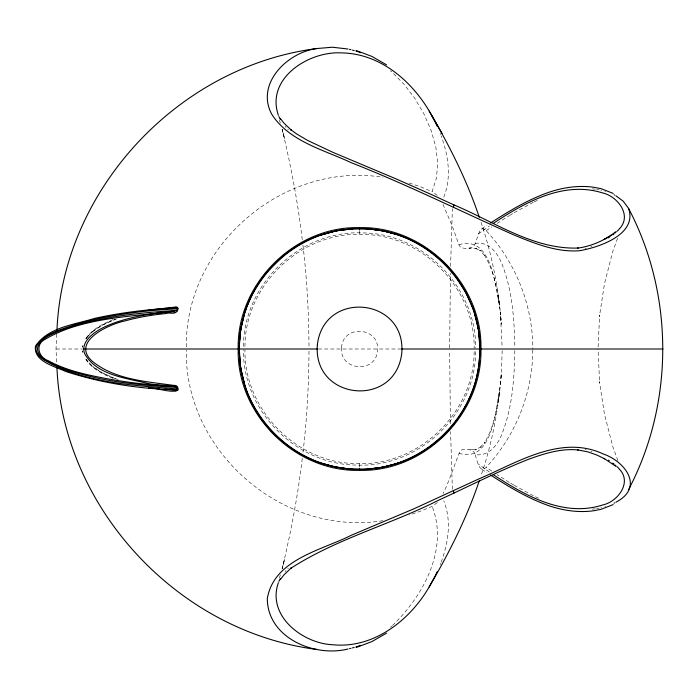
<?xml version="1.0" encoding="UTF-8"?>
<svg xmlns="http://www.w3.org/2000/svg" width="698" height="698" viewBox="0 0 698 698"><rect width="100%" height="100%" fill="white"/><g stroke="black" fill="none" stroke-linecap="round" stroke-linejoin="round"><path stroke-width="0.52" stroke-dasharray="3.49 2.62" d="M449.652 348.014L450.437 273.267M502.15 350.553L501.539 370.586L499.838 389.92C496.636 419.044 490.476 447.924 481.027 475.67M514.836 350.553C514.365 378.429 512.402 407.047 502.237 433.275C498.102 444.547 488.801 456.963 475.181 454.546C474.448 450.925 470.461 449.495 467.171 449.303C464.772 449.163 461.954 449.233 460.13 451.03C454.171 464.999 449.948 479.971 442.994 493.617M308.996 351.164C308.76 385.532 306.963 419.917 302.784 454.04M450.585 266.392L452.356 208.667M243.489 346.391C243.419 284.365 300.219 230.061 362.166 232.931C422.909 232.94 476.594 287.384 475.626 348.127M244.963 346.417C244.893 285.185 300.969 231.57 362.14 234.406C422.107 234.406 475.111 288.161 474.151 348.136M474.151 351.583C474.221 412.815 418.146 466.43 356.983 463.594C297.016 463.594 244.003 409.839 244.963 349.864M475.626 351.609C475.696 413.635 418.905 467.939 356.948 465.069C296.205 465.06 242.52 410.616 243.489 349.873M186.357 346.862C184.918 245.862 283.266 161.186 382.923 177.301M532.792 350.03C532.644 393.166 515.595 435.805 486.166 467.311C479.064 474.544 476.734 458.665 475.181 454.546M598.116 346.88L599.634 315.068L599.434 316.334L604.468 283.72L612.861 251.201L617.922 237.329M56.756 334.124L56.006 349L56.756 363.876M501.016 378.176L501.347 373.622L500.326 385.54M302.251 458.368C297.967 495.528 290.857 532.304 282.193 568.669L284.662 559.142L282.062 568.565M458.961 453.281C494.332 464.091 495.903 403.645 500.466 384.982M499.035 396.333C496.313 412.579 492.945 429.279 484.089 443.431L484.988 442.087L479.587 447.846L481.306 446.86L474.745 449.922L476.978 449.538L469.091 449.695L470.382 449.905M82.87 345.676L82.634 347.185L82.879 345.728M442.994 204.383L452.103 225.724L459.293 245.626L461.003 247.677L466.875 248.724L472.799 246.97L474.753 244.658L480.154 229.947L483.042 228.516L486.166 230.689C515.857 262.448 532.853 305.523 532.836 349M279.462 577.988L280.326 574.847M441.101 562.16C448.404 542.765 451.702 520.534 443.771 500.798M443.771 197.202C451.702 177.467 448.404 155.235 441.101 135.84M440.168 564.612L440.639 563.391M437.323 195.396L432.106 191.636L436.451 178.121L437.707 163L435.805 146.859L431.094 130.334L423.922 113.879L414.734 98.261L404.081 84.336L392.433 72.505M85.906 338.451C92.328 329.028 103.025 323.706 113.285 319.492M85.933 338.888L87.233 336.986L86.002 338.766M86.028 338.539L86.473 337.911M86.7 337.605L92.293 331.812M285.089 571.741L286.119 570.563M87.704 336.497C95.591 327.292 107.169 322.441 118.267 318.323M437.323 502.604L432.106 506.364L420.24 511.311L409.063 515.019M287.768 568.818L288.344 568.242M392.433 625.495C423.049 596.362 448.962 549.003 432.106 506.364M391.761 626.089L390.418 627.249M92.808 331.384L102.859 324.875L115.318 319.387M478.331 233.9L489.359 226.047M486.166 230.689L491.732 226.955M481.733 228.708L486.968 225.262M497.098 223.395L509.252 215.638M509.697 215.368L513.667 212.969M514.112 212.698L533.298 202.289M534.188 201.853L538.603 199.794M590.883 246.682L591.983 246.281M458.961 244.719C491.907 234.886 494.873 285.665 499.48 305.201M604.808 506.827L605.585 506.591M585.029 248.497L586.241 248.165M600.812 507.839L601.632 507.655M599.146 508.179L596.589 508.624M470.382 248.095L469.091 248.305L476.978 248.462L474.745 248.078L481.306 251.14L479.587 250.154L484.988 255.913L484.089 254.569C494.803 272.098 497.988 292.942 500.466 313.018M595.185 508.825L592.323 509.147M382.923 520.699C282.838 536.893 184.307 451.466 186.314 350.073M475.181 243.454C489.045 241.002 498.328 253.828 502.464 265.275C512.402 291.371 514.382 319.763 514.836 347.447M56.241 349L82.538 349M318.375 349L400.739 349M592.323 188.853L595.185 189.175M596.589 189.376L599.146 189.821M600.812 190.161L601.632 190.345M585.029 449.503L586.241 449.835M604.808 191.173L605.585 191.409M409.063 182.981L420.24 186.689L432.106 191.636M590.883 451.318L591.983 451.719M115.318 378.613L102.859 373.125L92.808 366.616M118.267 379.677C107.169 375.559 95.591 370.708 87.704 361.503M113.285 378.508C103.025 374.294 92.328 368.972 85.906 359.549M538.603 498.206L534.188 496.147M533.298 495.711L514.112 485.302M513.667 485.031L509.697 482.632M509.252 482.362L497.098 474.605M481.733 469.292L486.968 472.738M491.732 471.045L486.166 467.311M489.359 471.953L478.331 464.1M92.293 366.188L86.7 360.395M390.418 70.751L391.761 71.911M287.768 129.182L288.344 129.758M286.119 127.437L285.089 126.259M86.473 360.089L86.028 359.461M86.002 359.234L87.233 361.014L85.933 359.112M440.168 133.388L440.639 134.609M617.922 460.671L612.861 446.799L604.468 414.28L599.434 381.666L599.634 382.932L598.02 349M481.027 222.33C490.31 249.614 496.453 277.996 499.663 306.64L500.623 315.4M279.462 120.012L280.326 123.153M282.062 129.435L284.662 138.858L282.193 129.331C290.857 165.696 297.967 202.472 302.251 239.632M82.879 352.272L82.652 350.858L82.87 352.324M499.035 301.667L498.006 295.35L499.663 306.64M302.915 245.042C307.05 279.165 308.786 313.55 309.013 347.918M500.763 316.883L501.347 324.378L500.326 312.46L502.15 347.447M500.885 318.375L501.016 319.867M452.356 489.333L450.585 431.608M450.419 423.756L449.652 350.972M359.557 230.384L359.557 234.406M359.557 463.594L359.557 467.616M341.549 347.683C339.359 371.118 376.327 373.823 377.566 350.317C379.756 326.882 342.797 324.177 341.549 347.683M499.663 391.36L498.006 402.65L499.663 391.36"/><path stroke-width="1.05" d="M177.981 389.746C178.095 388.856 177.754 386.465 176.358 385.776C147.993 381.588 115.589 380.262 92.258 361.241C70.219 341.488 109.778 323.959 124.68 321.01C138.396 317.119 152.522 314.859 166.7 313.446C167.441 312.172 176.69 314.615 174.343 311.727C153.892 312.948 133.196 316.203 113.765 323.087C104.761 326.498 95.574 330.66 88.864 337.797C84.929 341.872 82.242 348.093 84.633 353.633C96.403 375.079 125.788 377.976 146.833 383.228C156.326 385.505 166.333 384.816 175.826 386.779C176.201 386.928 176.577 387.102 176.856 387.407M238.201 349C236.526 284.147 294.652 225.908 359.557 227.644C424.41 225.969 482.65 284.095 480.922 349C482.588 413.853 424.471 472.092 359.557 470.356C294.704 472.031 236.465 413.905 238.201 349L83.725 349M239.152 346.199L240.286 365.743L244.693 385.209M479.875 354.505C480.521 340.467 478.68 326.324 474.465 312.922M239.126 347.621L240.487 330.869L244.265 314.17M479.971 351.757L479.988 350.379M56.922 330.939C62.541 190.249 177.746 66.153 317.189 48.502L332.44 47.228L348.075 49.026M239.239 343.495L240.889 328.444L244.693 312.791M479.875 354.505L478.671 366.843L476.437 378.054M177.754 307.766C177.467 307.347 176.978 307.111 176.489 307.033C173.497 309.135 167.25 307.809 163.175 308.638C140.045 310.357 116.967 313.393 94.326 318.471C74.328 324.727 47.892 327.249 35.45 346.182C33.495 361.59 54.95 366.389 65.56 371.415C101.419 383.115 139.687 389.109 177.179 389.728M478.671 366.843L478.863 365.473M177.973 389.013C132.725 385.366 83.568 383.036 43.337 359.522C38.992 356.582 33.792 350.946 36.872 345.344C45.649 332.789 62.288 329.247 75.881 324.326C96.437 318.279 117.63 314.615 138.876 312.006C151.754 310.401 165.478 309.467 178.007 308.769C178.034 308.525 177.999 308.376 177.981 308.254M477.423 373.779L477.711 372.348M177.641 387.46C135.15 384.947 91.194 380.995 51.748 363.771C45.44 360.43 35.537 355.02 37.884 346.33C41.941 337.527 52.132 334.054 60.421 330.407C97.703 316.936 137.654 312.835 176.987 310.401L177.327 308.839M174.727 312.774L177.1 311.587L177.973 308.987M476.437 378.054C470.435 402.458 456.518 424.812 437.288 440.996M244.649 312.922L246.551 307.356M245.094 311.535L246.036 308.769M479.308 480.686C466.883 517.942 448.962 553.148 429.157 586.974C409.839 620.426 373.561 648.721 333.094 644.769C302.897 643.731 266.496 615.88 278.406 582.664M453.395 207.166L454.049 204.968L430.666 194.184L395.827 178.784L333.147 152.443L307.617 140.438L296.571 133.911L290.569 129.523L291.389 130.186L284.086 123.258L280.352 118.433M246.534 307.39C251.472 293.971 258.818 281.451 268.128 270.606M247.581 304.668L248.156 303.237M470.967 394.763L471.534 393.332M249.352 300.41L249.989 299.006M469.135 398.994L469.763 397.59M278.93 581.434L279.811 579.584M437.114 571.81L436.573 572.988M615.898 502.211C644.76 487.256 624.972 461.334 603.325 453.997C560.747 434.086 516.834 462.896 478.147 479.238L414.263 508.65L351.007 535.401C321.063 550.513 273.982 559.395 267.308 598.561C267.395 637.771 314.37 657.577 348.075 648.974M628.575 489.603C674.128 403.043 674.128 294.957 628.575 208.397L623.227 201.19L615.898 195.789M436.023 574.157L436.302 573.573M435.744 574.742L435.177 575.902M434.898 576.478L429.157 586.974M464.99 407.231L465.723 405.878M280.134 578.974L280.474 578.363M453.648 205.413L454.049 204.968C494.123 221.659 533.22 249.64 578.188 248.034L577.586 248.13C589.644 246.56 601.083 241.874 611.221 235.226L603.997 239.58L604.66 239.178M177.746 390.252C171.176 393.506 156.527 387.573 148.438 387.835M280.352 579.567L284.086 574.742L291.389 567.814L290.569 568.477C336.523 538.699 390.662 524.556 439.347 499.847C469.169 486.253 498.328 471.176 528.848 459.171C544.588 453.482 561.236 448.229 578.188 449.966L577.586 449.87L587.978 451.903L596.956 455.07L604.66 458.822L603.997 458.42L615.95 466.351M619.606 228.612C632.336 215.08 617.25 195.955 602.147 192.805C563.434 180.765 525.009 202.341 493.373 223.308M268.128 270.606L281.826 257.004M619.388 228.865L618.48 229.878M269.14 269.445L270.161 268.294M448.954 429.706L449.974 428.555M176.856 310.593C136.581 316.901 84.292 316.22 45.553 339.062C34.725 343.887 38.224 357.455 48.319 360.726C68.186 371.606 90.906 375.69 112.928 379.791C132.733 383.089 152.722 385.174 172.764 386.334C173.654 386.683 174.875 386.378 174.727 385.226M617.992 230.384L616.962 231.387M440.787 437.916L441.363 437.393M615.287 232.888L615.863 232.39M281.826 257.004C292.89 247.642 305.663 240.321 319.326 235.479M437.288 440.996C426.609 450.027 414.342 457.181 401.202 462.006M284.226 255.032L284.836 254.543M434.287 443.457L434.889 442.968M614.083 233.882L612.8 234.877M610.523 235.636L615.95 231.649M608.543 237.852L609.293 237.355M490.485 223.011C508.702 211.32 527.356 199.942 547.843 192.665L548.497 192.412C562.946 187.474 578.389 185.136 593.605 187.23L601.013 188.661L613.202 193.407M386.596 633.121L371.894 641.593L356.128 647.526M614.031 503.214L614.668 502.892M613.202 504.593L601.013 509.339L593.605 510.77C578.389 512.864 562.946 510.526 548.497 505.588L547.843 505.335C527.356 498.058 508.702 486.68 490.485 474.989M359.557 645.641L360.438 645.31M401.167 462.024L394.387 464.292M357.786 646.269L358.676 645.964M319.265 235.505L336.209 230.846L352.673 228.752M320.618 235.034L337.291 230.637L354.052 228.682M398.41 463.001L383.237 467.093L367.951 469.152M356.015 646.854L356.905 646.566M354.244 647.404L352.473 647.91M392.843 464.746L380.122 467.669L366.555 469.239M349.541 648.643L351.007 648.294M317.189 48.502C287.751 52.071 255.416 83.411 271.67 114.132C289.155 141.424 323.305 149.547 351.007 162.599C406.341 184.307 459.607 210.726 513.841 234.938C534.572 243.41 556.568 252.475 579.436 250.739C598.273 247.554 637.754 234.764 628.575 208.397M148.438 310.165L175.852 307.007M157.757 309.58L159.449 309.371M164.606 308.786L175.407 307.862L177.179 308.272M365.159 469.309L366.441 469.248M353.965 228.691L355.43 228.63M365.063 469.318L360.936 469.431M355.361 228.63L356.8 228.595M356.757 228.595L365.159 228.691M360.962 469.431L355.43 469.37M317.424 349L239.117 349L239.126 350.379M401.69 349L479.997 349L478.409 329.491L474.021 311.535M480.922 349L663.039 349M354.052 469.318L355.361 469.37M365.063 228.682L366.555 228.761M352.673 469.248L353.965 469.309M366.441 228.752L369.347 228.953M351.303 469.161L352.56 469.239M367.82 228.839L383.237 230.907L397.136 234.58M349.925 469.056L351.164 469.152M349.768 469.047L336.209 467.154L322.092 463.463M370.559 229.066L384.336 231.134L398.497 235.034M164.606 389.214L175.294 390.112L175.852 390.993M348.381 468.925L333.068 466.491L319.326 462.521M157.757 388.42L159.449 388.629M317.189 649.498C177.746 631.847 62.541 507.751 56.922 367.061M176.987 310.401L177.641 310.54M349.541 49.357L351.007 49.706M352.473 50.09L354.244 50.596M356.128 50.474L371.894 56.407L386.596 64.879M356.015 51.146L356.905 51.434M398.41 234.999L401.202 235.994M320.618 462.966C285.77 451.309 257.196 422.718 245.556 387.852M357.786 51.731L358.676 52.036M359.557 52.359L360.438 52.69M401.167 235.976C423.084 243.995 442.515 258.583 456.37 277.359M310.968 459.205L312.381 459.816M614.031 194.786L614.668 195.108M608.543 460.148L609.293 460.645M493.373 474.692C525.175 495.781 564.019 517.55 602.863 504.942C617.739 501.626 632.118 482.615 619.606 469.388M430.736 251.838L431.966 252.755M287.148 445.245L288.387 446.162M612.8 463.123L614.083 464.118M615.287 465.112L615.863 465.61M616.962 466.613L617.992 467.616M447.95 267.194L448.474 267.77M618.48 468.122L619.388 469.135M270.641 430.23L271.164 430.806M451.554 271.269L452.051 271.862M267.064 426.138L267.561 426.731M456.37 277.359L465.793 292.253L473.052 308.699M453.648 492.587L454.049 493.032L453.395 490.834M461.186 284.374L461.997 285.656M257.117 412.344L257.928 413.626M434.898 121.522C417.448 85.793 383.219 53.414 341.392 52.9C309.135 50.945 265.406 78.185 278.406 115.336M432.053 116.077C450.751 148.316 467.486 181.916 479.308 217.314M429.157 111.026L442.009 133.379M280.134 119.026L280.474 119.637M279.811 118.416L278.93 116.566M435.177 122.098L435.744 123.258M436.023 123.843L436.302 124.427M436.573 125.012L437.114 126.19M246.062 389.292L246.551 390.644M472.581 307.39L473.523 310.06M473.558 310.148L473.986 311.421M245.094 386.465L245.591 387.94M245.138 386.57L240.889 369.556L239.152 351.757M177.327 389.161L176.987 387.599M359.557 227.644L359.557 229.11M359.557 468.89L359.557 470.356M239.475 347.604C237.015 411.811 293.971 469.99 358.161 469.082C422.377 471.543 480.564 414.577 479.639 350.37C482.091 286.18 425.134 228.01 360.953 228.918C296.746 226.457 238.568 283.414 239.475 347.604M317.354 344.847C312.817 400.478 395.365 408.6 401.769 353.153C406.306 297.523 323.759 289.4 317.354 344.847"/></g></svg>
